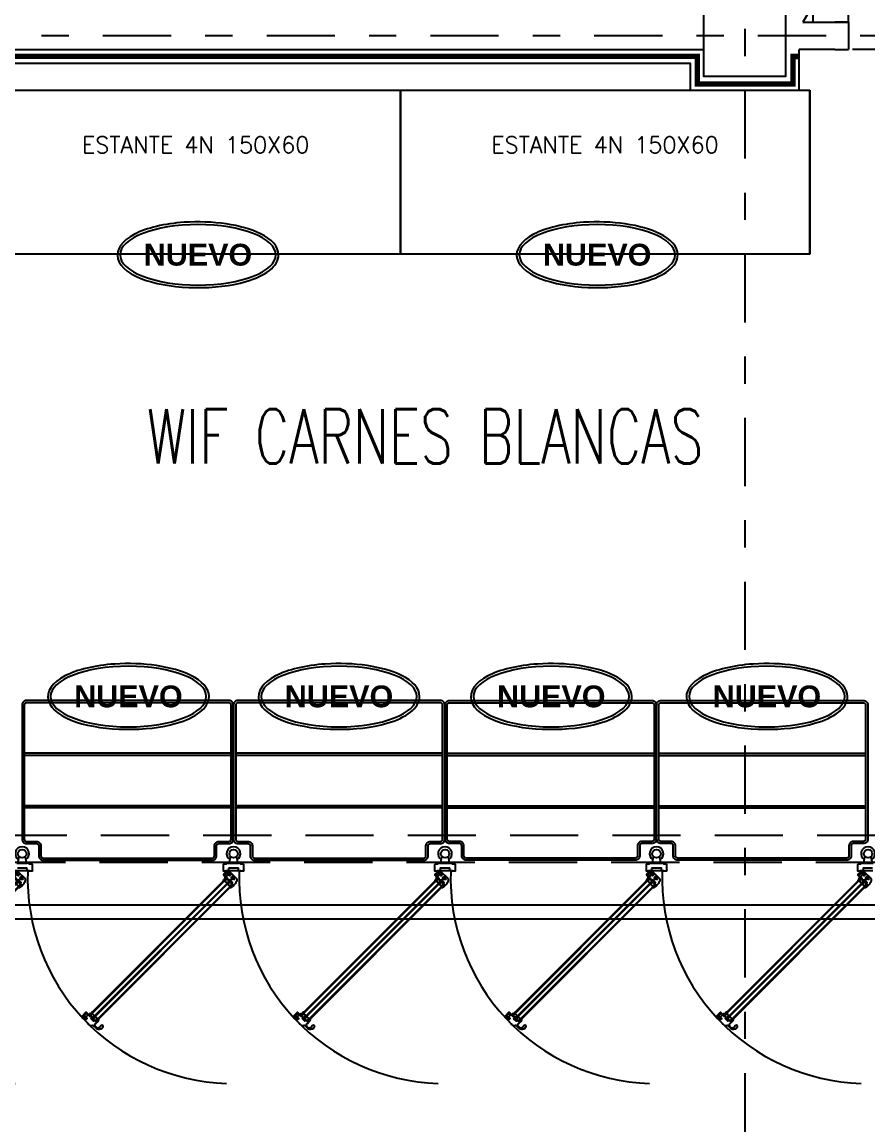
# Model space of a CAD drawing. Header units: millimetres. Extents: x 340 to 1003762, y 22 to 362022.
# Drawn here: x 425.502 to 428.603, y 86.356 to 90.396 of the extents above; entities that cross this region are included whole.
import ezdxf
from ezdxf.xclip import XClip

# ---------------------------------------------------------------- set-up
doc = ezdxf.new("R2010")
doc.units = ezdxf.units.MM
doc.header["$XCLIPFRAME"] = 0
for name, pattern in [('LSBB_P_002 - PLANTA 1° NIVEL SALA DE VENTAS$0$000_ALTILLO PROPUESTA$0$HIDDEN', [0.375, 0.25, -0.125]), ('LSBB_P_002 - PLANTA 1° NIVEL SALA DE VENTAS$0$CONTINUOS', [0]), ('LSBB_P_002 - PLANTA 1° NIVEL SALA DE VENTAS$0$DASHDOT2', [0.5, 0.25, -0.125, 0, -0.125]), ('LSBB_P_002 - PLANTA 1° NIVEL SALA DE VENTAS$0$DASHED', [0.75, 0.5, -0.25]), ('LSBB_P_002 - PLANTA 1° NIVEL SALA DE VENTAS$0$HIDDEN', [0.375, 0.25, -0.125])]:
    doc.linetypes.add(name, pattern=pattern)
for name, color, linetype in [('LSBB_P_002 - PLANTA 1° NIVEL SALA DE VENTAS$0$A-ACTIVOS NUEVOS', 20, 'Continuous'), ('LSBB_P_002 - PLANTA 1° NIVEL SALA DE VENTAS$0$A-DEMOLICIONES', 30, 'LSBB_P_002 - PLANTA 1° NIVEL SALA DE VENTAS$0$DASHED'), ('LSBB_P_002 - PLANTA 1° NIVEL SALA DE VENTAS$0$A-Equipamiento acero inox', 8, 'Continuous'), ('LSBB_P_002 - PLANTA 1° NIVEL SALA DE VENTAS$0$A-LAYOUT', 7, 'Continuous'), ('LSBB_P_002 - PLANTA 1° NIVEL SALA DE VENTAS$0$A-MOBILIARIO', 8, 'Continuous'), ('LSBB_P_002 - PLANTA 1° NIVEL SALA DE VENTAS$0$A-Muebles', 8, 'Continuous'), ('LSBB_P_002 - PLANTA 1° NIVEL SALA DE VENTAS$0$A-MUEBLES FRIO', 2, 'Continuous'), ('LSBB_P_002 - PLANTA 1° NIVEL SALA DE VENTAS$0$A-PANEL CAMARA NUEVO', 10, 'LSBB_P_002 - PLANTA 1° NIVEL SALA DE VENTAS$0$CONTINUOS'), ('LSBB_P_002 - PLANTA 1° NIVEL SALA DE VENTAS$0$A-PUERTAS NUEVAS', 10, 'Continuous'), ('LSBB_P_002 - PLANTA 1° NIVEL SALA DE VENTAS$0$A-SALA DEFENSAS', 9, 'Continuous'), ('LSBB_P_002 - PLANTA 1° NIVEL SALA DE VENTAS$0$A-SE CONSTRUYE RELLENO', 10, 'LSBB_P_002 - PLANTA 1° NIVEL SALA DE VENTAS$0$CONTINUOS'), ('LSBB_P_002 - PLANTA 1° NIVEL SALA DE VENTAS$0$A-Textos', 2, 'Continuous'), ('LSBB_P_002 - PLANTA 1° NIVEL SALA DE VENTAS$0$E-TABIQUE-CAMARA', 1, 'Continuous'), ('LSBB_P_002 - PLANTA 1° NIVEL SALA DE VENTAS$0$EJES', 8, 'LSBB_P_002 - PLANTA 1° NIVEL SALA DE VENTAS$0$DASHDOT2'), ('LSBB_P_002 - PLANTA 1° NIVEL SALA DE VENTAS$0$ESTRUCTURA', 5, 'Continuous'), ('LSBB_P_002 - PLANTA 1° NIVEL SALA DE VENTAS$0$MUEBLES DE FRIO', 4, 'Continuous'), ('XREF', 7, 'Continuous')]:
    doc.layers.add(name, color=color, linetype=linetype)
doc.styles.add('LSBB_P_002 - PLANTA 1° NIVEL SALA DE VENTAS$0$ARIAL', font='')
doc.styles.add('LSBB_P_002 - PLANTA 1° NIVEL SALA DE VENTAS$0$ROMANS', font='romans')
doc.styles.get('LSBB_P_002 - PLANTA 1° NIVEL SALA DE VENTAS$0$ARIAL').set_extended_font_data('Arial', bold=True)

# ---------------------------------------------------------------- blocks, each defined once
blk = doc.blocks.new('LSBB_P_002 - PLANTA 1° NIVEL SALA DE VENTAS$0$A$C529333AF')
at = {"layer": 'LSBB_P_002 - PLANTA 1° NIVEL SALA DE VENTAS$0$A-ACTIVOS NUEVOS', "extrusion": (0, 0, -1)}
blk.add_ellipse((0, 0), major_axis=(0.2855, 0), ratio=0.388575, dxfattribs=at)
at = {"layer": 'LSBB_P_002 - PLANTA 1° NIVEL SALA DE VENTAS$0$A-ACTIVOS NUEVOS'}
blk.add_open_spline([(0.2955, 0), (0.2955, -0.021), (0.2828, -0.0409), (0.2407, -0.0737), (0.2108, -0.0875), (0.0693, -0.1291), (-0.0893, -0.1272), (-0.2453, -0.0748), (-0.2842, -0.048), (-0.3027, 0.019), (-0.2777, 0.0523), (-0.188, 0.0987), (-0.1218, 0.1143), (0.0524, 0.1263), (0.163, 0.1102), (0.2698, 0.0572), (0.2955, 0.0303), (0.2955, 0)], degree=3, knots=[0, 0, 0, 0, 0.461791, 0.461791, 0.923583, 0.923583, 2.283227, 2.283227, 3.034626, 3.034626, 3.786024, 3.786024, 4.537423, 4.537423, 5.618495, 5.618495, 6.283185, 6.283185, 6.283185, 6.283185], dxfattribs=at)
at = {"layer": 'LSBB_P_002 - PLANTA 1° NIVEL SALA DE VENTAS$0$A-ACTIVOS NUEVOS', "insert": (0, 0), "char_height": 0.08, "attachment_point": 5, "style": 'LSBB_P_002 - PLANTA 1° NIVEL SALA DE VENTAS$0$ARIAL'}
blk.add_mtext_dynamic_manual_height_columns('NUEVO', width=0.536552, gutter_width=0.7, heights=[0], dxfattribs=at)
blk = doc.blocks.new('LSBB_P_002 - PLANTA 1° NIVEL SALA DE VENTAS$0$1301_plate_1$0$PLANTA$0$A$C5A5E64FF')
at = {"color": 0}
for p, q in [((0, 0, 0), (0, 60, 0)), ((0, 60, 0), (150, 60, 0)), ((150, 60, 0), (150, 0, 0)), ((150, 0, 0), (150, 60, 0)), ((150, 0, 0), (0, 0, 0))]:
    blk.add_line(p, q, dxfattribs=at)
blk = doc.blocks.new('LSBB_P_002 - PLANTA 1° NIVEL SALA DE VENTAS$0$1301_Sala de Venta$0$1301_Sala de Venta$0$1301_Sala de Venta$0$1404_Sala de ventas$0$1404_Sala de Ventas$0$A$C7A6E1E93')
at = {"color": 0}
for p, q in [((0.0325, 0.7354), (0.067, 0.7354)), ((0.0325, 0.0249), (0.067, 0.0249)), ((0.058, 0.0081), (0.0406, 0.0081)), ((0.0498, 0.0164), (0.0498, 0.0011))]:
    blk.add_line(p, q, dxfattribs=at)
for points in [[(0.0719, 0.7558), (0.0702, 0.7558), (0.0702, 0.7584), (0.0727, 0.7584), (0.0727, 0.76), (0.0487, 0.76), (0.0487, 0.7606, 1), (0.0467, 0.7606), (0.0467, 0.76), (0.0405, 0.76), (0.0394, 0.7599, 0.293134), (0.033, 0.7544, -0.234468), (0.0302, 0.7515), (0.0157, 0.7515, 0.118414), (0.0114, 0.7505, 0.168377), (0.0013, 0.7399, 0.176796), (0.0005, 0.7302, 0.768033), (0.009, 0.7303, 0.151695), (0.0087, 0.737, -0.441885), (0.0147, 0.7484, -0.190584), (0.0259, 0.747, -0.259757), (0.0288, 0.7424, -0.04595), (0.0286, 0.7377, 0.144213), (0.0308, 0.7211, 0.215642), (0.0314, 0.7207), (0.0317, 0.7207), (0.0317, 0.7194), (0.0325, 0.7194), (0.0325, 0.7354), (0.0402, 0.7354), (0.0402, 0.7402), (0.0529, 0.7402), (0.0556, 0.7353), (0.0613, 0.7353), (0.0613, 0.7373), (0.0692, 0.7373), (0.0692, 0.7349, -0.164734), (0.068, 0.7315, 0.136658), (0.067, 0.7289), (0.067, 0.7213, 1), (0.0682, 0.7213), (0.0682, 0.7273, -0.204799), (0.0699, 0.7314, 0.17093), (0.071, 0.7335), (0.071, 0.7499), (0.0686, 0.7499), (0.0686, 0.749), (0.0638, 0.749), (0.0638, 0.7551), (0.0711, 0.7551), (0.0711, 0.7532), (0.0719, 0.7532), (0.0719, 0.7558)], [(0.0766, 0.0051), (0.0766, 0.0044), (0.0766, 0.0044), (0.0715, 0.0044), (0.0715, 0.0035), (0.071, 0.0035), (0.071, 0.0035), (0.071, 0.0031), (0.0702, 0.0031), (0.0707, 0.002), (0.0726, 0.002), (0.0726, 0), (0.0422, 0, -0.036957), (0.0394, 0.0002, -0.13065), (0.0362, 0.0016, -0.13964), (0.0314, 0.0082, -0.065267), (0.0283, 0.0223, -0.114726), (0.0307, 0.0389), (0.0317, 0.0389), (0.0317, 0.0409), (0.0325, 0.0409), (0.0325, 0.0309), (0.0305, 0.0309), (0.0305, 0.0249), (0.0393, 0.0249), (0.0393, 0.0202), (0.0528, 0.0202), (0.0558, 0.0248), (0.0613, 0.0248), (0.0613, 0.0226), (0.0692, 0.0226), (0.0692, 0.0255, 0.188034), (0.0681, 0.0295, -0.113451), (0.067, 0.0315), (0.067, 0.0389), (0.0686, 0.0389), (0.0686, 0.0335, 0.188858), (0.0696, 0.0298, -0.181363), (0.071, 0.0261, 0.003414), (0.0711, 0.0222), (0.0711, 0.0103), (0.0685, 0.0103), (0.0685, 0.0108), (0.0636, 0.0108), (0.0636, 0.0052), (0.0687, 0.0052), (0.0687, 0.007), (0.0719, 0.007), (0.0719, 0.0051), (0.0766, 0.0051)]]:
    blk.add_lwpolyline(points, format="xyb", dxfattribs=at)
for points in [[(0.0325, 0.7354), (0.0354, 0.7354), (0.0354, 0.0249), (0.0325, 0.0249)], [(0.0357, 0.723), (0.0357, 0.7324), (0.0383, 0.735), (0.0451, 0.735), (0.0477, 0.7324), (0.0477, 0.723)], [(0.0367, 0.724), (0.0367, 0.732), (0.0387, 0.734), (0.0447, 0.734), (0.0467, 0.732), (0.0467, 0.724)], [(0.0483, 0.7354), (0.0512, 0.7354), (0.0512, 0.0249), (0.0483, 0.0249)], [(0.0639, 0.723), (0.0639, 0.7324), (0.0613, 0.735), (0.0544, 0.735), (0.0519, 0.7324), (0.0519, 0.723)], [(0.0629, 0.724), (0.0629, 0.732), (0.0609, 0.734), (0.0549, 0.734), (0.0529, 0.732), (0.0529, 0.724)], [(0.067, 0.7354), (0.0641, 0.7354), (0.0641, 0.0249), (0.067, 0.0249)], [(0.0357, 0.0373), (0.0357, 0.0279), (0.0383, 0.0253), (0.0451, 0.0253), (0.0477, 0.0279), (0.0477, 0.0373)], [(0.0367, 0.0363), (0.0367, 0.0283), (0.0387, 0.0263), (0.0447, 0.0263), (0.0467, 0.0283), (0.0467, 0.0363)], [(0.0639, 0.0373), (0.0639, 0.0279), (0.0613, 0.0253), (0.0544, 0.0253), (0.0519, 0.0279), (0.0519, 0.0373)], [(0.0629, 0.0363), (0.0629, 0.0283), (0.0609, 0.0263), (0.0549, 0.0263), (0.0529, 0.0283), (0.0529, 0.0363)]]:
    blk.add_lwpolyline(points, close=True, dxfattribs=at)
blk.add_lwpolyline([(0.0839, 0.0066), (0.0839, 0.0196, 0.20871), (0.0833, 0.0209, -0.146491), (0.0831, 0.0213), (0.0831, 0.0237, 1), (0.0797, 0.0237), (0.0797, 0.0179), (0.078, 0.0179, -0.414028), (0.0776, 0.0183), (0.0776, 0.0242, 0.481881), (0.0767, 0.0249), (0.0711, 0.0228), (0.0711, 0.011), (0.0674, 0.011, 1), (0.0674, 0.007), (0.0711, 0.007), (0.0711, 0.0077), (0.0719, 0.0077), (0.0719, 0.0051), (0.0768, 0.0051, 0.426198), (0.0781, 0.0064, 0.091689), (0.0773, 0.0098, -0.119072), (0.0769, 0.012, -0.481036), (0.0774, 0.0123), (0.0792, 0.0118), (0.0792, 0.0075, 0.428658), (0.08, 0.0066), (0.0839, 0.0066)], format="xyb", close=True, dxfattribs=at)
for radius in [0.00548, 0.00298]:
    blk.add_circle((0.0498, 0.0081), radius, dxfattribs=at)
blk = doc.blocks.new('LSBB_P_002 - PLANTA 1° NIVEL SALA DE VENTAS$0$1301_Sala de Venta$0$1301_Sala de Venta$0$1301_Sala de Venta$0$1404_Sala de ventas$0$1404_Sala de Ventas$0$A$C351C073D')
at = {"color": 0}
blk.add_lwpolyline([(0.2444, 0.5627), (0.2475, 0.5658), (0.2607, 0.5526), (0.2578, 0.5497), (0.253, 0.5545), (0.2516, 0.553), (0.2557, 0.5489), (0.256, 0.5484, -0.287577), (0.2559, 0.5475, -0.199432), (0.2535, 0.546, 0.061779), (0.2508, 0.5452), (0.2423, 0.5537), (0.2406, 0.552), (0.2412, 0.5513), (0.2379, 0.548), (0.2337, 0.5522), (0.2387, 0.5572), (0.2402, 0.5558), (0.2408, 0.5565), (0.2386, 0.5587), (0.2408, 0.5609, -0.401745), (0.244, 0.561, -0.104382), (0.2456, 0.5586, 0.188831), (0.2469, 0.5574), (0.248, 0.5584), (0.2445, 0.5618, -0.350944), (0.2444, 0.5627)], format="xyb", dxfattribs=at)
blk.add_arc((0.7519, 0.0142), 0.7523, 88.0574, 178.2449, dxfattribs=at)
at = {"color": 0, "rotation": 45}
blk.add_blockref('LSBB_P_002 - PLANTA 1° NIVEL SALA DE VENTAS$0$1301_Sala de Venta$0$1301_Sala de Venta$0$1301_Sala de Venta$0$1404_Sala de ventas$0$1404_Sala de Ventas$0$A$C7A6E1E93', (0.7224, -0.0267), dxfattribs=at)
blk = doc.blocks.new('LSBB_P_002 - PLANTA 1° NIVEL SALA DE VENTAS$0$SVLY')
at = {"layer": 'LSBB_P_002 - PLANTA 1° NIVEL SALA DE VENTAS$0$A-MUEBLES FRIO'}
for p, q in [((1041.5572, 302.5372), (1040.7992, 302.5372)), ((1041.5572, 302.5292), (1040.7992, 302.5292)), ((1042.3322, 302.5372), (1041.5742, 302.5372)), ((1042.3322, 302.5292), (1041.5742, 302.5292)), ((1042.3495, 302.5372), (1043.1075, 302.5372)), ((1042.3495, 302.5292), (1043.1075, 302.5292)), ((1043.1246, 302.5372), (1043.8826, 302.5372)), ((1043.1246, 302.5292), (1043.8826, 302.5292)), ((1041.5572, 302.3452), (1040.7992, 302.3452)), ((1042.3322, 302.3452), (1041.5742, 302.3452)), ((1042.3495, 302.3452), (1043.1075, 302.3452)), ((1043.1246, 302.3452), (1043.8826, 302.3452)), ((1041.5572, 302.3372), (1040.7992, 302.3372)), ((1042.3322, 302.3372), (1041.5742, 302.3372)), ((1042.3495, 302.3372), (1043.1075, 302.3372)), ((1043.1246, 302.3372), (1043.8826, 302.3372))]:
    blk.add_line(p, q, dxfattribs=at)
for points in [[(1040.7912, 302.7142), (1040.7912, 302.2222, 0.414214), (1040.8072, 302.2062), (1040.8442, 302.2062, -0.414214), (1040.8522, 302.1982), (1040.8522, 302.1612, 0.414214), (1040.8682, 302.1452), (1041.4882, 302.1452, 0.414214), (1041.5042, 302.1612), (1041.5042, 302.1982, -0.414214), (1041.5122, 302.2062), (1041.5492, 302.2062, 0.414214), (1041.5652, 302.2222), (1041.5652, 302.7142, 0.414214), (1041.5492, 302.7302), (1040.8072, 302.7302, 0.414214)], [(1040.7992, 302.7142), (1040.7992, 302.2222, 0.414214), (1040.8072, 302.2142), (1040.8442, 302.2142, -0.414214), (1040.8602, 302.1982), (1040.8602, 302.1612, 0.414214), (1040.8682, 302.1532), (1041.4882, 302.1532, 0.414214), (1041.4962, 302.1612), (1041.4962, 302.1982, -0.414214), (1041.5122, 302.2142), (1041.5492, 302.2142, 0.414214), (1041.5572, 302.2222), (1041.5572, 302.7142, 0.414214), (1041.5492, 302.7222), (1040.8072, 302.7222, 0.414214)], [(1041.5662, 302.7142), (1041.5662, 302.2222, 0.414214), (1041.5822, 302.2062), (1041.6192, 302.2062, -0.414214), (1041.6272, 302.1982), (1041.6272, 302.1612, 0.414214), (1041.6432, 302.1452), (1042.2632, 302.1452, 0.414214), (1042.2792, 302.1612), (1042.2792, 302.1982, -0.414214), (1042.2872, 302.2062), (1042.3242, 302.2062, 0.414214), (1042.3402, 302.2222), (1042.3402, 302.7142, 0.414214), (1042.3242, 302.7302), (1041.5822, 302.7302, 0.414214)], [(1041.5742, 302.7142), (1041.5742, 302.2222, 0.414214), (1041.5822, 302.2142), (1041.6192, 302.2142, -0.414214), (1041.6352, 302.1982), (1041.6352, 302.1612, 0.414214), (1041.6432, 302.1532), (1042.2632, 302.1532, 0.414214), (1042.2712, 302.1612), (1042.2712, 302.1982, -0.414214), (1042.2872, 302.2142), (1042.3242, 302.2142, 0.414214), (1042.3322, 302.2222), (1042.3322, 302.7142, 0.414214), (1042.3242, 302.7222), (1041.5822, 302.7222, 0.414214)], [(1043.1155, 302.7142), (1043.1155, 302.2222, -0.414214), (1043.0995, 302.2062), (1043.0625, 302.2062, 0.414214), (1043.0545, 302.1982), (1043.0545, 302.1612, -0.414214), (1043.0385, 302.1452), (1042.4185, 302.1452, -0.414214), (1042.4025, 302.1612), (1042.4025, 302.1982, 0.414214), (1042.3945, 302.2062), (1042.3575, 302.2062, -0.414214), (1042.3415, 302.2222), (1042.3415, 302.7142, -0.414214), (1042.3575, 302.7302), (1043.0995, 302.7302, -0.414214)], [(1043.1075, 302.7142), (1043.1075, 302.2222, -0.414214), (1043.0995, 302.2142), (1043.0625, 302.2142, 0.414214), (1043.0465, 302.1982), (1043.0465, 302.1612, -0.414214), (1043.0385, 302.1532), (1042.4185, 302.1532, -0.414214), (1042.4105, 302.1612), (1042.4105, 302.1982, 0.414214), (1042.3945, 302.2142), (1042.3575, 302.2142, -0.414214), (1042.3495, 302.2222), (1042.3495, 302.7142, -0.414214), (1042.3575, 302.7222), (1043.0995, 302.7222, -0.414214)], [(1043.8906, 302.7142), (1043.8906, 302.2222, -0.414214), (1043.8746, 302.2062), (1043.8376, 302.2062, 0.414214), (1043.8296, 302.1982), (1043.8296, 302.1612, -0.414214), (1043.8136, 302.1452), (1043.1936, 302.1452, -0.414214), (1043.1776, 302.1612), (1043.1776, 302.1982, 0.414214), (1043.1696, 302.2062), (1043.1326, 302.2062, -0.414214), (1043.1166, 302.2222), (1043.1166, 302.7142, -0.414214), (1043.1326, 302.7302), (1043.8746, 302.7302, -0.414214)], [(1043.8826, 302.7142), (1043.8826, 302.2222, -0.414214), (1043.8746, 302.2142), (1043.8376, 302.2142, 0.414214), (1043.8216, 302.1982), (1043.8216, 302.1612, -0.414214), (1043.8136, 302.1532), (1043.1936, 302.1532, -0.414214), (1043.1856, 302.1612), (1043.1856, 302.1982, 0.414214), (1043.1696, 302.2142), (1043.1326, 302.2142, -0.414214), (1043.1246, 302.2222), (1043.1246, 302.7142, -0.414214), (1043.1326, 302.7222), (1043.8746, 302.7222, -0.414214)]]:
    blk.add_lwpolyline(points, format="xyb", close=True, dxfattribs=at)
for points in [[(1040.8023, 302.1585), (1040.8063, 302.1348), (1040.776, 302.1348), (1040.7801, 302.1585)], [(1041.5771, 302.1585), (1041.5811, 302.1348), (1041.5509, 302.1348), (1041.5549, 302.1585)], [(1042.3521, 302.1585), (1042.3561, 302.1348), (1042.3259, 302.1348), (1042.3299, 302.1585)], [(1043.1272, 302.1585), (1043.1312, 302.1348), (1043.101, 302.1348), (1043.105, 302.1585)], [(1043.9023, 302.1585), (1043.9063, 302.1348), (1043.8761, 302.1348), (1043.8801, 302.1585)], [(1040.7728, 302.1072), (1040.8093, 302.1072), (1040.8093, 302.1061), (1040.7623, 302.1061)], [(1043.9096, 302.1061), (1043.8625, 302.1061), (1043.8625, 302.1053), (1043.8616, 302.1053)]]:
    blk.add_lwpolyline(points, dxfattribs=at)
for points in [[(1040.7717, 302.1348), (1040.8102, 302.1348), (1040.8102, 302.138), (1040.8127, 302.138), (1040.8144, 302.1372), (1040.8144, 302.136), (1040.8129, 302.136), (1040.8129, 302.1348), (1040.8168, 302.1348), (1040.8168, 302.1327), (1040.8249, 302.1327, -0.362497), (1040.828, 302.1302), (1040.828, 302.1104), (1040.8289, 302.1104), (1040.8289, 302.1087), (1040.828, 302.1087), (1040.828, 302.1055), (1040.8184, 302.1055), (1040.8184, 302.1061), (1040.8093, 302.1061), (1040.8093, 302.1148, 0.357026), (1040.808, 302.1165), (1040.7745, 302.1165, 0.363742)], [(1041.5363, 302.1053), (1041.5363, 302.1056), (1041.529, 302.1056), (1041.529, 302.1296, -0.323514), (1041.5312, 302.1327), (1041.5403, 302.1327), (1041.5403, 302.1347), (1041.5444, 302.1347), (1041.5444, 302.1359), (1041.5428, 302.1359), (1041.5428, 302.1371), (1041.5447, 302.1379), (1041.5467, 302.1379), (1041.5467, 302.1348), (1041.5852, 302.1348), (1041.5852, 302.138), (1041.5877, 302.138), (1041.5894, 302.1372), (1041.5894, 302.136), (1041.5879, 302.136), (1041.5879, 302.1348), (1041.5918, 302.1348), (1041.5918, 302.1327), (1041.5999, 302.1327, -0.362497), (1041.603, 302.1302), (1041.603, 302.1104), (1041.6039, 302.1104), (1041.6039, 302.1087), (1041.603, 302.1087), (1041.603, 302.1055), (1041.5934, 302.1055), (1041.5934, 302.1061), (1041.5843, 302.1061), (1041.5843, 302.1148, 0.357026), (1041.583, 302.1165), (1041.5495, 302.1165, 0.363742), (1041.5478, 302.1151), (1041.5478, 302.1072), (1041.5843, 302.1072), (1041.5843, 302.1061), (1041.5373, 302.1061), (1041.5373, 302.1053), (1041.5363, 302.1053)], [(1042.3113, 302.1053), (1042.3113, 302.1056), (1042.304, 302.1056), (1042.304, 302.1296, -0.323514), (1042.3062, 302.1327), (1042.3153, 302.1327), (1042.3153, 302.1347), (1042.3194, 302.1347), (1042.3194, 302.1359), (1042.3178, 302.1359), (1042.3178, 302.1371), (1042.3197, 302.1379), (1042.3217, 302.1379), (1042.3217, 302.1348), (1042.3602, 302.1348), (1042.3602, 302.138), (1042.3627, 302.138), (1042.3644, 302.1372), (1042.3644, 302.136), (1042.3629, 302.136), (1042.3629, 302.1348), (1042.3668, 302.1348), (1042.3668, 302.1327), (1042.3749, 302.1327, -0.362497), (1042.378, 302.1302), (1042.378, 302.1104), (1042.3789, 302.1104), (1042.3789, 302.1087), (1042.378, 302.1087), (1042.378, 302.1055), (1042.3684, 302.1055), (1042.3684, 302.1061), (1042.3593, 302.1061), (1042.3593, 302.1148, 0.357026), (1042.358, 302.1165), (1042.3245, 302.1165, 0.363742), (1042.3228, 302.1151), (1042.3228, 302.1072), (1042.3593, 302.1072), (1042.3593, 302.1061), (1042.3123, 302.1061), (1042.3123, 302.1053), (1042.3113, 302.1053)], [(1043.0864, 302.1053), (1043.0864, 302.1056), (1043.0791, 302.1056), (1043.0791, 302.1296, -0.323514), (1043.0813, 302.1327), (1043.0904, 302.1327), (1043.0904, 302.1347), (1043.0945, 302.1347), (1043.0945, 302.1359), (1043.0929, 302.1359), (1043.0929, 302.1371), (1043.0948, 302.1379), (1043.0968, 302.1379), (1043.0968, 302.1348), (1043.1353, 302.1348), (1043.1353, 302.138), (1043.1378, 302.138), (1043.1395, 302.1372), (1043.1395, 302.136), (1043.138, 302.136), (1043.138, 302.1348), (1043.1419, 302.1348), (1043.1419, 302.1327), (1043.1501, 302.1327, -0.362497), (1043.1531, 302.1302), (1043.1531, 302.1104), (1043.154, 302.1104), (1043.154, 302.1087), (1043.1531, 302.1087), (1043.1531, 302.1055), (1043.1435, 302.1055), (1043.1435, 302.1061), (1043.1345, 302.1061), (1043.1345, 302.1148, 0.357026), (1043.1331, 302.1165), (1043.0996, 302.1165, 0.363742), (1043.0979, 302.1151), (1043.0979, 302.1072), (1043.1345, 302.1072), (1043.1345, 302.1061), (1043.0874, 302.1061), (1043.0874, 302.1053), (1043.0864, 302.1053)], [(1043.8616, 302.1053), (1043.8616, 302.1056), (1043.8542, 302.1056), (1043.8542, 302.1296, -0.323514), (1043.8564, 302.1327), (1043.8655, 302.1327), (1043.8655, 302.1347), (1043.8696, 302.1347), (1043.8696, 302.1359), (1043.868, 302.1359), (1043.868, 302.1371), (1043.8699, 302.1379), (1043.8719, 302.1379), (1043.8719, 302.1348), (1043.9105, 302.1348)], [(1043.9082, 302.1165), (1043.8747, 302.1165, 0.363742), (1043.873, 302.1151), (1043.873, 302.1072), (1043.9096, 302.1072)]]:
    blk.add_lwpolyline(points, format="xyb", dxfattribs=at)
at = {"layer": 'LSBB_P_002 - PLANTA 1° NIVEL SALA DE VENTAS$0$A-SALA DEFENSAS', "color": 1, "linetype": 'Continuous'}
for p, q in [((1044.9217, 301.9813), (1039.1182, 301.9813)), ((1039.1582, 301.9307), (1044.9217, 301.9313))]:
    blk.add_line(p, q, dxfattribs=at)
at = {"layer": 'LSBB_P_002 - PLANTA 1° NIVEL SALA DE VENTAS$0$MUEBLES DE FRIO'}
for centre in [(1040.7912, 302.1693), (1041.5662, 302.1693), (1042.3412, 302.1693), (1043.1163, 302.1693), (1043.8914, 302.1693)]:
    blk.add_circle(centre, 0.0155, dxfattribs=at)
for centre in [(1040.7912, 302.1693), (1041.5662, 302.1693), (1042.3412, 302.1693), (1043.1163, 302.1693), (1043.8914, 302.1693)]:
    blk.add_arc(centre, 0.0255, 299.3349, 240.6651, dxfattribs=at)
at = {"layer": 'LSBB_P_002 - PLANTA 1° NIVEL SALA DE VENTAS$0$A-MUEBLES FRIO', "rotation": 90}
for p in [(1040.8029, 301.3281), (1041.5779, 301.3281), (1042.3529, 301.3281), (1043.128, 301.3281), (1043.9031, 301.3281)]:
    blk.add_blockref('LSBB_P_002 - PLANTA 1° NIVEL SALA DE VENTAS$0$1301_Sala de Venta$0$1301_Sala de Venta$0$1301_Sala de Venta$0$1404_Sala de ventas$0$1404_Sala de Ventas$0$A$C351C073D', p, dxfattribs=at)
blk = doc.blocks.new('LSBB_P_002 - PLANTA 1° NIVEL SALA DE VENTAS$0$A$C51DB38BC')
at = {"ltscale": 10}
h = blk.add_hatch(color=256, dxfattribs=at)
h.paths.add_polyline_path([(0.5012, 0.623), (0.507, 0.6276), (0.5086, 0.6235)])
h.paths.add_polyline_path([(0.5616, 0.6673), (0.5592, 0.6602), (0.5556, 0.6628)])
for p, q in [((0.3011, 0.9458), (0.3577, 1.0023)), ((0.3577, 1.0023), (1.0507, 0.3094)), ((0.2908, 0.9323), (0.2908, 0.9323)), ((0.2909, 0.9318), (0.3579, 0.8648)), ((0.3042, 0.931), (0.2916, 0.9329)), ((0.3006, 0.9452), (0.2946, 0.9392)), ((0.2946, 0.9382), (0.2971, 0.9357)), ((0.3004, 0.9429), (0.2962, 0.9387)), ((0.2962, 0.9387), (0.2981, 0.9368)), ((0.2999, 0.9395), (0.2974, 0.9383)), ((0.2981, 0.9357), (0.2981, 0.9357)), ((0.2987, 0.9299), (0.3031, 0.9252)), ((0.3098, 0.9296), (0.2999, 0.9395)), ((0.3011, 0.9458), (0.9941, 0.2528)), ((0.3011, 0.9458), (0.9941, 0.2528)), ((0.3011, 0.9458), (0.9941, 0.2528)), ((0.3017, 0.9442), (0.3011, 0.9437)), ((0.3017, 0.9442), (0.3015, 0.944)), ((0.3017, 0.9452), (0.3017, 0.9452)), ((0.3086, 0.9271), (0.3098, 0.9296)), ((0.3131, 0.9302), (0.3089, 0.926)), ((0.3154, 0.9304), (0.3094, 0.9244)), ((0.3144, 0.9315), (0.3139, 0.9309)), ((0.3154, 0.9315), (0.3154, 0.9315)), ((0.3031, 0.9252), (0.3607, 0.8676)), ((0.3048, 0.8841), (0.3144, 0.8938)), ((0.3059, 0.9279), (0.3059, 0.9279)), ((0.3084, 0.9244), (0.3059, 0.9269)), ((0.3059, 0.9269), (0.3629, 0.8698)), ((0.3089, 0.926), (0.307, 0.9279)), ((0.3117, 0.8998), (0.3523, 0.8592)), ((0.3144, 0.8938), (0.3507, 0.8575)), ((0.3004, 0.8885), (0.3129, 0.876)), ((0.3129, 0.876), (0.341, 0.8479)), ((0.341, 0.8479), (0.37, 0.8769)), ((0.37, 0.8769), (0.4203, 0.8266)), ((0.341, 0.8479), (0.3913, 0.7976)), ((0.3913, 0.7976), (0.4203, 0.8266)), ((0.4026, 0.8089), (0.9481, 0.2634)), ((0.9801, 0.2426), (0.4082, 0.8145)), ((0.9735, 0.2548), (0.411, 0.8173)), ((0.9752, 0.2576), (0.4133, 0.8195)), ((0.3872, 0.7996), (0.4392, 0.7279)), ((0.401, 0.8072), (0.4518, 0.7371)), ((0.4534, 0.7383), (0.4375, 0.7268)), ((0.4534, 0.7383), (0.5082, 0.6626)), ((0.4375, 0.7268), (0.4924, 0.6511)), ((0.5082, 0.6626), (0.4924, 0.6511)), ((1.0507, 0.3094), (0.9941, 0.2528)), ((-0.0535, 0.205), (-0.0535, 0.2691)), ((-0.0535, 0.2691), (-0.0143, 0.2691)), ((-0.0143, 0.2691), (-0.0143, 0.248)), ((-0.0143, 0.248), (-0.0067, 0.248)), ((-0.0067, 0.248), (-0.0067, 0.205)), ((0.9787, 0.2671), (0.9727, 0.2611)), ((0.9727, 0.2601), (0.9752, 0.2576)), ((0.9782, 0.2503), (0.9735, 0.2548)), ((0.9785, 0.2648), (0.9743, 0.2606)), ((0.9743, 0.2606), (0.9762, 0.2586)), ((0.9754, 0.2603), (0.9779, 0.2615)), ((0.9762, 0.2576), (0.9762, 0.2576)), ((0.9779, 0.2615), (0.9878, 0.2516)), ((0.9798, 0.2661), (0.9792, 0.2655)), ((0.9793, 0.2559), (0.9813, 0.2433)), ((0.9798, 0.2671), (0.9798, 0.2671)), ((0.9806, 0.2425), (0.9806, 0.2425)), ((0.984, 0.2498), (0.984, 0.2498)), ((0.9865, 0.2463), (0.984, 0.2487)), ((1.0124, 0.2711), (0.9849, 0.2436)), ((0.9919, 0.2365), (0.9849, 0.2436)), ((0.987, 0.2479), (0.9851, 0.2498)), ((0.9878, 0.2516), (0.9866, 0.2491)), ((0.9913, 0.2521), (0.987, 0.2479)), ((0.9936, 0.2523), (0.9876, 0.2463)), ((1.0195, 0.2641), (0.9919, 0.2365)), ((0.9925, 0.2533), (0.992, 0.2528)), ((0.9925, 0.2533), (0.9923, 0.2532)), ((0.9936, 0.2533), (0.9936, 0.2533)), ((1.0195, 0.2641), (1.0124, 0.2711)), ((1.0333, 0.2503), (1.0195, 0.2641)), ((-0.078, 0.205), (-0.088, 0.14)), ((0.05, 0.205), (-0.078, 0.205)), ((0.05, 0.14), (0.05, 0.205)), ((0.95, 0.205), (1.078, 0.205)), ((0.95, 0.14), (0.95, 0.205)), ((0.9919, 0.2365), (1.0057, 0.2227)), ((1, 0.2284), (1, 0.215)), ((1, 0.215), (1, 0.205)), ((1, 0.215), (1.039, 0.215)), ((1, 0.215), (1.039, 0.215)), ((1, 0.205), (1.039, 0.205)), ((1, 0.205), (1.039, 0.205)), ((1.039, 0.215), (1.039, 0.2345)), ((1.039, 0.205), (1.039, 0.215)), ((1.078, 0.205), (1.117, 0.14)), ((0.05, 0.14), (-0.088, 0.14)), ((1.117, 0.14), (0.95, 0.14))]:
    blk.add_line(p, q)
for p, q in [((0.5616, 0.6673), (0.5556, 0.6628)), ((0.5592, 0.6602), (0.5556, 0.6628)), ((0.5616, 0.6673), (0.5592, 0.6602)), ((0.5012, 0.623), (0.507, 0.6276)), ((0.5012, 0.623), (0.5086, 0.6235)), ((0.5086, 0.6235), (0.507, 0.6276))]:
    blk.add_line(p, q, dxfattribs=at)
at = {"color": 8, "linetype": 'LSBB_P_002 - PLANTA 1° NIVEL SALA DE VENTAS$0$HIDDEN', "ltscale": 0.5, "elevation": 0}
blk.add_lwpolyline([(1.0931, 1.246), (1.0931, 0.266), (1.0131, 0.266), (1.0131, 1.246)], close=True, dxfattribs=at)
at = {"color": 8, "linetype": 'LSBB_P_002 - PLANTA 1° NIVEL SALA DE VENTAS$0$HIDDEN', "ltscale": 0.5}
blk.add_arc((1.0208, 0.2317), 1.0139, 90.4384, 175.5689, dxfattribs=at)
for centre, radius, start, end in [((0.2915, 0.9322), 0.00075, 80, 170.6608), ((0.2915, 0.9322), 0.00075, 170.6608, 260), ((0.2951, 0.9387), 0.00075, 135, 225), ((0.2976, 0.9362), 0.00075, 225, 315), ((0.2975, 0.938), 0.00025, 116.5651, 225), ((0.2976, 0.9362), 0.00075, 315, 45), ((0.3011, 0.9447), 0.00075, 45, 135), ((0.3011, 0.9447), 0.00075, 315, 45), ((0.3149, 0.9309), 0.00075, 45, 135), ((0.3149, 0.9309), 0.00075, 315, 45), ((0.3064, 0.9274), 0.00075, 135, 225), ((0.3064, 0.9274), 0.00075, 45, 135), ((0.3083, 0.9272), 0.00025, 225, 333.4349), ((0.3089, 0.9249), 0.00075, 225, 315), ((0.9732, 0.2606), 0.00075, 135, 225), ((0.9757, 0.2581), 0.00075, 225, 315), ((0.9757, 0.2581), 0.00075, 315, 45), ((0.9792, 0.2666), 0.00075, 45, 135), ((0.9792, 0.2666), 0.00075, 315, 45), ((0.9805, 0.2432), 0.00075, 190, 279.3392), ((0.9805, 0.2432), 0.00075, 279.3392, 10), ((0.9845, 0.2493), 0.00075, 135, 225), ((0.9845, 0.2493), 0.00075, 45, 135), ((0.987, 0.2468), 0.00075, 225, 315), ((0.993, 0.2528), 0.00075, 45, 135), ((0.993, 0.2528), 0.00075, 315, 45), ((1.0195, 0.2365), 0.0195, 225, 45), ((1.0195, 0.2345), 0.0195, 0, 2.9395), ((0.0476, 0.189), 0.0201, 276.9727, 0)]:
    blk.add_arc(centre, radius, start, end)
at = {"ltscale": 10}
blk.add_arc((0.4674, 0.7325), 0.1146, 290.711, 321.7284, dxfattribs=at)
for points in [[(0.3131, 0.9302), (0.3128, 0.9305), (0.3124, 0.9308), (0.3111, 0.9317), (0.3103, 0.9323), (0.3086, 0.9336), (0.3078, 0.9342), (0.3065, 0.9355), (0.3059, 0.9361), (0.3047, 0.9373), (0.3042, 0.9379), (0.3027, 0.9398), (0.3017, 0.9411), (0.3006, 0.9426), (0.3005, 0.9428), (0.3004, 0.9429)], [(0.9785, 0.2648), (0.9788, 0.2644), (0.9791, 0.2641), (0.98, 0.2628), (0.9806, 0.262), (0.9819, 0.2603), (0.9826, 0.2595), (0.9838, 0.2581), (0.9844, 0.2575), (0.9856, 0.2564), (0.9862, 0.2559), (0.9881, 0.2543), (0.9895, 0.2534), (0.9909, 0.2523), (0.9911, 0.2522), (0.9913, 0.2521)]]:
    blk.add_open_spline(points, degree=3, knots=[0.165357, 0.165357, 0.165357, 0.165357, 1.560415, 1.560415, 4.681244, 4.681244, 7.739395, 7.739395, 10.144269, 10.144269, 12.549143, 12.549143, 17.358892, 17.358892, 17.945413, 17.945413, 17.945413, 17.945413])
for points in [[(0.3139, 0.9309), (0.3068, 0.9366), (0.3011, 0.9437)], [(0.9792, 0.2655), (0.9849, 0.2585), (0.992, 0.2528)]]:
    blk.add_spline(points, degree=3)
blk = doc.blocks.new('LSBB_P_002 - PLANTA 1° NIVEL SALA DE VENTAS$0$DEMOL')
at = {"layer": 'LSBB_P_002 - PLANTA 1° NIVEL SALA DE VENTAS$0$A-DEMOLICIONES', "linetype": 'LSBB_P_002 - PLANTA 1° NIVEL SALA DE VENTAS$0$000_ALTILLO PROPUESTA$0$HIDDEN', "ltscale": 0.8}
for p in [(1043.6895, 305.4156), (1043.6895, 305.1156), (1046.1351, 305.1156)]:
    blk.add_line(p, (1043.6895, 305.1156), dxfattribs=at)
blk = doc.blocks.new('LSBB_P_002 - PLANTA 1° NIVEL SALA DE VENTAS$0$ESTANTE 4N 150X80')
for p, q in [((0, 0, 0), (0, 60, 0)), ((0, 60, 0), (150, 60, 0)), ((150, 60, 0), (150, 0, 0)), ((150, 0, 0), (150, 60, 0)), ((150, 0, 0), (0, 0, 0))]:
    blk.add_line(p, q)
at = {"layer": 'LSBB_P_002 - PLANTA 1° NIVEL SALA DE VENTAS$0$A-MOBILIARIO', "ltscale": 0.25, "insert": (74.95, 40.02), "char_height": 6, "width": 114.6377, "attachment_point": 5, "style": 'LSBB_P_002 - PLANTA 1° NIVEL SALA DE VENTAS$0$ROMANS'}
blk.add_mtext('\\A1;ESTANTE 4N 150X60', dxfattribs=at)
blk = doc.blocks.new('LSBB_P_002 - PLANTA 1° NIVEL SALA DE VENTAS', base_point=(223.5696, 14.2202))
at = {"layer": 'LSBB_P_002 - PLANTA 1° NIVEL SALA DE VENTAS$0$A-PANEL CAMARA NUEVO'}
for points in [[(843.8196, 305.2156), (843.7702, 305.2156)], [(843.8196, 305.2156), (843.8196, 305.1156)], [(839.0387, 305.1156), (843.2395, 305.1156)], [(839.1387, 305.0656), (839.1387, 305.0656), (843.2395, 305.0656), (843.2395, 305.0656), (843.2395, 305.0156), (843.2395, 304.9656), (843.5895, 304.9656), (843.6395, 304.9656), (843.6395, 305.1156), (843.6395, 305.1156)], [(843.7702, 305.1156), (843.6395, 305.1156)], [(843.7702, 305.1156), (843.7702, 305.1156), (843.8196, 305.1156)]]:
    blk.add_lwpolyline(points, dxfattribs=at)
at = {"layer": 'LSBB_P_002 - PLANTA 1° NIVEL SALA DE VENTAS$0$A-PANEL CAMARA NUEVO', "linetype": 'LSBB_P_002 - PLANTA 1° NIVEL SALA DE VENTAS$0$000_ALTILLO PROPUESTA$0$HIDDEN'}
blk.add_lwpolyline([(839.2046, 302.2373), (844.7, 302.2373), (844.7, 302.1373), (839.2046, 302.1373)], close=True, dxfattribs=at)
at = {"layer": 'LSBB_P_002 - PLANTA 1° NIVEL SALA DE VENTAS$0$A-SE CONSTRUYE RELLENO', "const_width": 0.02}
blk.add_lwpolyline([(839.1379, 305.0897), (843.2656, 305.0897), (843.2656, 304.989), (843.6165, 304.989), (843.6165, 305.0895), (843.6395, 305.0895)], dxfattribs=at)
at = {"layer": 'LSBB_P_002 - PLANTA 1° NIVEL SALA DE VENTAS$0$E-TABIQUE-CAMARA'}
for p in [(835.6895, 305.1156), (843.0364, 305.1156)]:
    blk.add_line(p, (843.2895, 305.1156), dxfattribs=at)
blk.add_lwpolyline([(843.6895, 305.1156), (843.6895, 305.1156), (843.6395, 305.1156)], dxfattribs=at)
at = {"layer": 'LSBB_P_002 - PLANTA 1° NIVEL SALA DE VENTAS$0$EJES'}
for p, q in [((843.4395, 330.1656), (843.4395, 242.5191)), ((879.7376, 305.1656), (769.0572, 305.1656))]:
    blk.add_line(p, q, dxfattribs=at)
at = {"layer": 'LSBB_P_002 - PLANTA 1° NIVEL SALA DE VENTAS$0$ESTRUCTURA'}
blk.add_lwpolyline([(843.5895, 305.3156), (843.5895, 305.0156), (843.2895, 305.0156), (843.2895, 305.3156)], close=True, dxfattribs=at)
at = {"layer": 'LSBB_P_002 - PLANTA 1° NIVEL SALA DE VENTAS$0$A-ACTIVOS NUEVOS'}
for p in [(841.4357, 304.3629), (842.8988, 304.3629), (841.1808, 302.7449), (841.9526, 302.7449), (842.7306, 302.7449), (843.5209, 302.7449)]:
    blk.add_blockref('LSBB_P_002 - PLANTA 1° NIVEL SALA DE VENTAS$0$A$C529333AF', p, dxfattribs=at)
at = {"layer": 'LSBB_P_002 - PLANTA 1° NIVEL SALA DE VENTAS$0$A-DEMOLICIONES'}
blk.add_blockref('LSBB_P_002 - PLANTA 1° NIVEL SALA DE VENTAS$0$DEMOL', (-200, 0), dxfattribs=at)
at = {"layer": 'LSBB_P_002 - PLANTA 1° NIVEL SALA DE VENTAS$0$A-Equipamiento acero inox', "xscale": 0.01, "yscale": 0.01, "zscale": 0.01}
for p in [(840.6777, 304.3656), (842.1777, 304.3657)]:
    blk.add_blockref('LSBB_P_002 - PLANTA 1° NIVEL SALA DE VENTAS$0$ESTANTE 4N 150X80', p, dxfattribs=at)
at = {"layer": 'LSBB_P_002 - PLANTA 1° NIVEL SALA DE VENTAS$0$A-LAYOUT', "color": 1}
blk.add_blockref('LSBB_P_002 - PLANTA 1° NIVEL SALA DE VENTAS$0$SVLY', (-200, 0), dxfattribs=at)
at = {"layer": 'LSBB_P_002 - PLANTA 1° NIVEL SALA DE VENTAS$0$A-Muebles', "lineweight": 0, "xscale": 0.00999999999999998, "yscale": 0.00999999999999998, "zscale": 0.00999999999999998, "rotation": 0.0007796708135232249}
for p in [(840.6777, 304.3656), (842.1777, 304.3656)]:
    blk.add_blockref('LSBB_P_002 - PLANTA 1° NIVEL SALA DE VENTAS$0$1301_plate_1$0$PLANTA$0$A$C5A5E64FF', p, dxfattribs=at)
at = {"layer": 'LSBB_P_002 - PLANTA 1° NIVEL SALA DE VENTAS$0$A-PUERTAS NUEVAS', "xscale": -1, "rotation": 359.9999659726683}
blk.add_blockref('LSBB_P_002 - PLANTA 1° NIVEL SALA DE VENTAS$0$A$C51DB38BC', (844.7696, 305.0756), dxfattribs=at)
at = {"layer": 'LSBB_P_002 - PLANTA 1° NIVEL SALA DE VENTAS$0$A-Textos', "insert": (842.268, 303.7982), "char_height": 0.2, "width": 3.652653, "attachment_point": 2, "style": 'LSBB_P_002 - PLANTA 1° NIVEL SALA DE VENTAS$0$ROMANS'}
blk.add_mtext('{\\W0.7;WIF CARNES BLANCAS}', dxfattribs=at)

msp = doc.modelspace()

# ---------------------------------------------------------------- block references
at = {"layer": 'XREF'}
ref = msp.add_blockref('LSBB_P_002 - PLANTA 1° NIVEL SALA DE VENTAS', (-191.719, -200.5998), dxfattribs=at)
XClip(ref).set_block_clipping_path([(755.454857474, 236.6800249606), (887.3150098981, 333.6713636781)])

doc.saveas('drawing.dxf')
